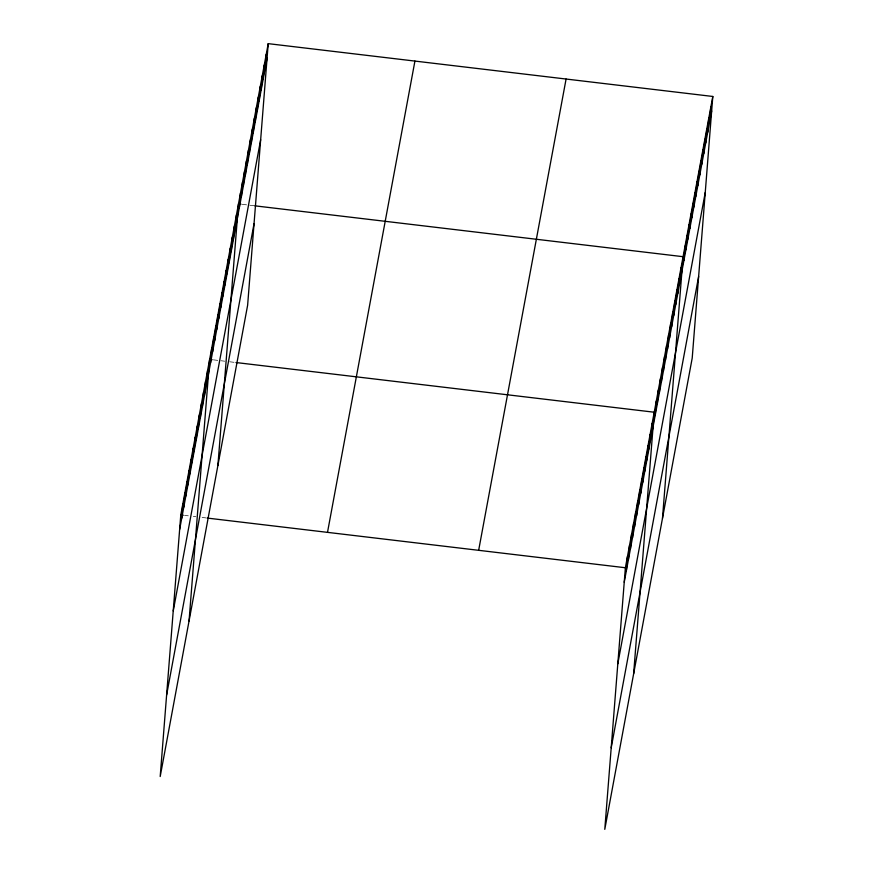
<?xml version="1.0" encoding="UTF-8"?>
<svg xmlns="http://www.w3.org/2000/svg" width="873" height="873" viewBox="0 0 873 873"><rect width="100%" height="100%" fill="white"/><g stroke="black" fill="none" stroke-linecap="round" stroke-linejoin="round"><path stroke-width="0.65" stroke-dasharray="4.37 3.27" d="M242.258 204.326L248.521 205.079M249.776 205.22L254.796 205.821M213.405 359.851L224.688 361.193M229.708 361.793L234.717 362.382M184.552 515.376L188.317 515.823M193.326 516.412L195.836 516.718M202.11 517.46L205.864 517.907"/><path stroke-width="1.31" d="M268.218 43.65L180.787 514.928L160.196 776.534L247.626 305.255L268.218 43.65L712.805 96.467L692.213 358.072L604.782 829.35L625.374 567.745L712.805 96.467M181.715 518.311L182.85 503.819M183.767 507.202L184.912 492.71M185.829 496.093L186.975 481.601M187.891 484.984L189.037 470.492M189.954 473.875L191.089 459.384M192.016 462.766L193.151 448.275M194.079 451.657L195.214 437.166M196.13 440.549L197.276 426.057M198.193 429.44L199.339 414.948M200.255 418.331L201.401 403.839M202.318 407.222L203.464 392.73M204.38 396.113L205.515 381.621M206.443 385.004L207.578 370.512M189.048 621.009L209.64 359.403L212.15 359.709M210.557 362.786L211.703 348.294M212.619 351.677L213.765 337.185M214.682 340.568L215.827 326.076M216.744 329.459L217.879 314.967M218.807 318.35L219.941 303.859M220.869 307.241L222.004 292.75M222.921 296.133L224.066 281.641M224.983 285.024L226.129 270.532M227.045 273.915L228.191 259.423M229.108 262.817L230.254 248.314M231.17 251.708L232.305 237.205M233.233 240.599L234.368 226.096M235.295 229.49L236.43 214.998M217.901 465.495L238.493 203.889L241.003 204.184M239.333 207.698L240.479 193.206M241.319 197.014L242.454 182.522M243.294 186.331L244.44 171.839M245.28 175.648L246.415 161.156M247.255 164.964L248.401 150.472M249.242 154.281L250.376 139.789M251.228 143.598L252.362 129.106M253.203 132.914L254.349 118.422M255.189 122.231L256.324 107.739M257.164 111.558L258.31 97.067M259.15 100.875L260.285 86.383M261.136 90.192L262.271 75.7M263.111 79.508L264.257 65.017M265.097 68.825L266.232 54.333M626.29 571.128L627.436 556.636M628.353 560.019L629.498 545.527M630.415 548.91L631.55 534.418M632.478 537.801L633.612 523.309M634.54 526.692L635.675 512.2M636.592 515.583L637.737 501.091M638.654 504.474L639.8 489.982M640.717 493.365L641.862 478.873M642.779 482.256L643.914 467.764M644.841 471.147L645.976 456.655M646.904 460.038L648.039 445.546M648.955 448.929L650.101 434.438M651.018 437.82L652.164 423.329M633.634 673.825L654.226 412.22L235.972 362.535M655.143 415.603L656.289 401.111M657.205 404.494L658.34 390.002M659.268 393.385L660.403 378.893M661.33 382.276L662.465 367.784M663.382 371.167L664.528 356.675M665.444 360.058L666.59 345.566M667.507 348.949L668.653 334.457M669.569 337.84L670.704 323.348M671.632 326.731L672.767 312.239M673.694 315.622L674.829 301.13M675.746 304.513L676.891 290.022M677.808 293.404L678.954 278.913M679.871 282.295L681.016 267.804M662.487 518.311L683.079 256.695L254.796 205.821M683.919 260.514L685.054 246.022M685.894 249.831L687.04 235.339M687.88 239.147L689.015 224.656M689.856 228.464L691.001 213.972M691.842 217.781L692.987 203.289M693.828 207.097L694.963 192.606M695.803 196.414L696.949 181.922M697.789 185.731L698.924 171.239M699.764 175.047L700.91 160.556M701.75 164.364L702.896 149.872M703.736 153.692L704.871 139.189M705.711 143.008L706.857 128.517M707.697 132.325L708.832 117.833M709.673 121.642L710.818 107.15M179.652 529.42L267.073 58.142M173.236 610.969L260.656 139.691M166.623 694.984L254.043 223.706M327.506 532.355L414.926 61.077M478.655 550.317L566.086 79.039M624.228 582.236L711.659 110.958M617.811 663.786L705.242 192.507M611.198 747.801L698.629 276.523M180.787 514.928L183.297 515.223M207.119 518.06L625.374 567.745"/></g></svg>
